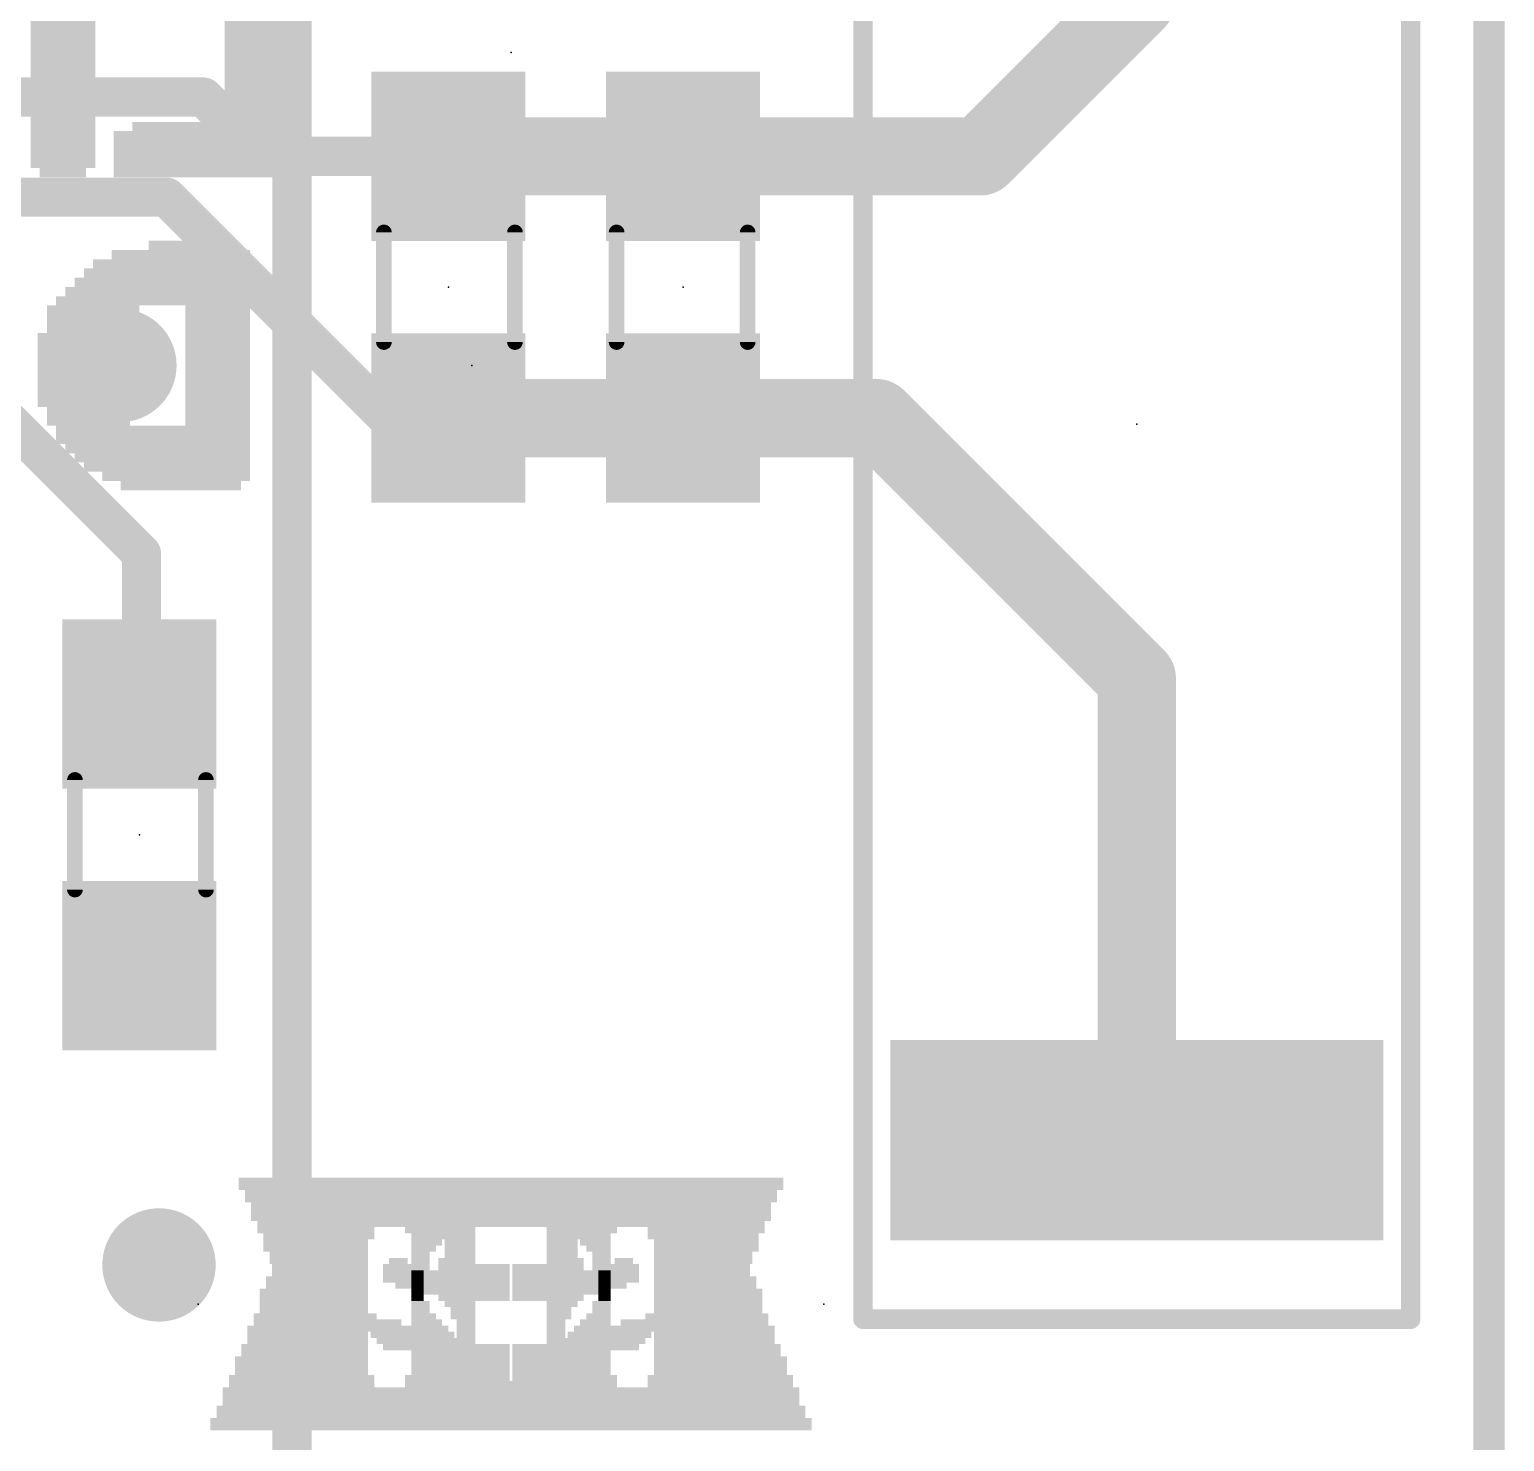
# Model space of a CAD drawing. Extents: x -27.9 to 58.7, y -19.6 to 25.5.
# Drawn here: x 15.92 to 25.5, y 6.22 to 15.39 of the extents above; entities that cross this region are included whole.
import ezdxf

# ---------------------------------------------------------------- set-up
doc = ezdxf.new("R2010")
doc.units = 0
for name, color, linetype in [('1', 12, 'CONTINUOUS'), ('16', 53, 'CONTINUOUS'), ('18', 110, 'CONTINUOUS'), ('20', 53, 'CONTINUOUS'), ('21', 41, 'CONTINUOUS'), ('22', 40, 'CONTINUOUS'), ('23', 53, 'CONTINUOUS'), ('24', 53, 'CONTINUOUS'), ('51', 53, 'CONTINUOUS')]:
    doc.layers.add(name, color=color, linetype=linetype)

# ---------------------------------------------------------------- blocks, each defined once
blk = doc.blocks.new('RECT')
blk.add_solid([(-0.5, -0.5), (0.5, -0.5), (-0.5, 0.5), (0.5, 0.5)])
blk = doc.blocks.new('ROUNDV')
at = {"const_width": 0.5}
blk.add_lwpolyline([(0, -0.25, 1), (0, 0.25, 1), (0, -0.25)], format="xyb", dxfattribs=at)

msp = doc.modelspace()

# ---------------------------------------------------------------- linework, layer by layer
at = {"layer": '1'}
for points, const_width in [([(17.6276, 25.4), (17.6276, 6.0198)], 0.254), ([(23.114, 15.582), (23.114, 17.477)], 0.508), ([(22.098, 14.566), (23.114, 15.582)], 0.508), ([(15.1266, 14.9516), (17.0524, 14.9516)], 0.254), ([(17.0524, 14.9516), (17.438, 14.566)], 0.254), ([(20.1676, 14.566), (18.6436, 14.566)], 0.508), ([(20.1676, 14.566), (22.098, 14.566)], 0.508), ([(17.438, 14.566), (18.6436, 14.566)], 0.254), ([(15.1266, 14.3016), (16.8134, 14.3016)], 0.254), ([(16.8134, 14.3016), (18.249, 12.866)], 0.254), ([(16.6506, 11.9856), (15.6346, 13.0016)], 0.254), ([(20.1676, 12.866), (18.6436, 12.866)], 0.508), ([(20.1676, 12.866), (21.424, 12.866)], 0.508), ([(21.424, 12.866), (23.114, 11.176)], 0.508), ([(18.249, 12.866), (18.6436, 12.866)], 0.254), ([(16.6506, 11.9856), (16.6506, 11.0236)], 0.254), ([(23.114, 11.176), (23.114, 8.177)], 0.508), ([(16.637, 11.01), (16.6506, 11.0236)], 0.254)]:
    msp.add_lwpolyline(points, dxfattribs=dict(at, const_width=const_width))
for points, const_width in [([(23.2038, 15.4922, 1), (23.0242, 15.6718)], 0.254), ([(22.987, 15.582, 1), (23.241, 15.582)], 0.254), ([(17.0973, 14.9965, 1), (17.0075, 14.9067)], 0.127), ([(17.0524, 14.8881, 1), (17.0524, 15.0151)], 0.127), ([(18.6436, 14.693, 1), (18.6436, 14.439)], 0.254), ([(20.1676, 14.693, 1), (20.1676, 14.439)], 0.254), ([(20.1676, 14.439, 1), (20.1676, 14.693)], 0.254), ([(22.0082, 14.6558, 1), (22.1878, 14.4762)], 0.254), ([(22.098, 14.439, 1), (22.098, 14.693)], 0.254), ([(17.438, 14.6295, 1), (17.438, 14.5025)], 0.127), ([(17.3931, 14.5211, 1), (17.4829, 14.6109)], 0.127), ([(18.6436, 14.5025, 1), (18.6436, 14.6295)], 0.127), ([(16.8583, 14.3465, 1), (16.7685, 14.2567)], 0.127), ([(16.8134, 14.2381, 1), (16.8134, 14.3651)], 0.127), ([(18.6436, 12.993, 1), (18.6436, 12.739)], 0.254), ([(20.1676, 12.993, 1), (20.1676, 12.739)], 0.254), ([(20.1676, 12.739, 1), (20.1676, 12.993)], 0.254), ([(21.5138, 12.9558, 1), (21.3342, 12.7762)], 0.254), ([(21.424, 12.739, 1), (21.424, 12.993)], 0.254), ([(18.249, 12.9295, 1), (18.249, 12.8025)], 0.127), ([(18.2041, 12.8211, 1), (18.2939, 12.9109)], 0.127), ([(18.6436, 12.8025, 1), (18.6436, 12.9295)], 0.127), ([(16.7141, 11.9856, 1), (16.5871, 11.9856)], 0.127), ([(16.6057, 11.9407, 1), (16.6955, 12.0305)], 0.127), ([(23.241, 11.176, 1), (22.987, 11.176)], 0.254), ([(23.0242, 11.0862, 1), (23.2038, 11.2658)], 0.254), ([(16.5921, 11.0549, 1), (16.6819, 10.9651)], 0.127), ([(16.6955, 10.9787, 1), (16.6057, 11.0685)], 0.127), ([(16.5871, 11.0236, 1), (16.7141, 11.0236)], 0.127), ([(22.987, 8.177, 1), (23.241, 8.177)], 0.254)]:
    msp.add_lwpolyline(points, format="xyb", dxfattribs=dict(at, const_width=const_width))
at = {"layer": '16', "const_width": 0.254}
msp.add_lwpolyline([(17.6276, 25.4), (17.6276, 6.0198)], dxfattribs=at)
at = {"layer": '20', "const_width": 0.2032}
msp.add_lwpolyline([(25.4, 0), (25.4, 25.4)], dxfattribs=at)
at = {"layer": '23'}
for p in [(18.6436, 13.716), (20.1676, 13.716), (23.114, 12.827), (16.637, 10.16), (17.018, 7.112)]:
    msp.add_point(p, dxfattribs=at)
at = {"layer": '24'}
for p in [(19.05, 15.24), (18.796, 13.208), (21.082, 7.112)]:
    msp.add_point(p, dxfattribs=at)
at = {"layer": '51'}
for points, const_width in [([(21.336, 18.6976), (21.336, 7.0136)], 0.127), ([(24.892, 7.0136), (24.892, 18.6976)], 0.127), ([(18.2246, 14.072), (18.2246, 13.36)], 0.1016), ([(19.0756, 14.072), (19.0756, 13.36)], 0.1016), ([(19.7356, 13.36), (19.7356, 14.072)], 0.1016), ([(20.5866, 13.36), (20.5866, 14.072)], 0.1016), ([(16.218, 10.516), (16.218, 9.804)], 0.1016), ([(17.069, 10.516), (17.069, 9.804)], 0.1016), ([(21.336, 7.0136), (24.892, 7.0136)], 0.127)]:
    msp.add_lwpolyline(points, dxfattribs=dict(at, const_width=const_width))
for points, const_width in [([(18.25, 14.072, 1), (18.1992, 14.072)], 0.0508), ([(19.101, 14.072, 1), (19.0502, 14.072)], 0.0508), ([(19.761, 14.072, 1), (19.7102, 14.072)], 0.0508), ([(20.612, 14.072, 1), (20.5612, 14.072)], 0.0508), ([(18.1992, 13.36, 1), (18.25, 13.36)], 0.0508), ([(19.0502, 13.36, 1), (19.101, 13.36)], 0.0508), ([(19.7102, 13.36, 1), (19.761, 13.36)], 0.0508), ([(20.5612, 13.36, 1), (20.612, 13.36)], 0.0508), ([(16.2434, 10.516, 1), (16.1926, 10.516)], 0.0508), ([(17.0944, 10.516, 1), (17.0436, 10.516)], 0.0508), ([(16.1926, 9.804, 1), (16.2434, 9.804)], 0.0508), ([(17.0436, 9.804, 1), (17.0944, 9.804)], 0.0508), ([(21.336, 7.0454, 1), (21.336, 6.9819)], 0.0635), ([(21.3043, 7.0136, 1), (21.3678, 7.0136)], 0.0635), ([(24.8603, 7.0136, 1), (24.9237, 7.0136)], 0.0635), ([(24.892, 6.9819, 1), (24.892, 7.0454)], 0.0635)]:
    msp.add_lwpolyline(points, format="xyb", dxfattribs=dict(at, const_width=const_width))

# ---------------------------------------------------------------- block references
at = {"layer": '1', "xscale": 1.1}
for p, rotation in [((18.6436, 14.566), 270), ((20.1676, 14.566), 90), ((18.6436, 12.866), 270), ((20.1676, 12.866), 90), ((16.637, 11.01), 270), ((16.637, 9.31), 270)]:
    msp.add_blockref('RECT', p, dxfattribs=dict(at, rotation=rotation))
at = {"layer": '1', "xscale": 1.3, "yscale": 3.2004, "rotation": 270}
msp.add_blockref('RECT', (23.114, 8.177), dxfattribs=at)
at = {"layer": '18', "xscale": 0.7366, "yscale": 0.7366}
for p in [(16.51, 13.208), (16.51, 13.208), (16.764, 7.366), (16.764, 7.366)]:
    msp.add_blockref('ROUNDV', p, dxfattribs=at)
at = {"layer": '21', "yscale": 0.04}
for p, xscale in [((19.258, 7.872), 3.12), ((19.278, 7.912), 3.08), ((19.218, 7.792), 3.12), ((19.198, 7.752), 3.08), ((19.238, 7.832), 3.08), ((19.178, 7.672), 3.12), ((19.198, 7.712), 3.08), ((17.838, 7.592), 0.52), ((17.818, 7.552), 0.48), ((17.918, 7.632), 0.6), ((19.558, 7.632), 2.28), ((18.678, 7.592), 0.28), ((18.698, 7.552), 0.24), ((19.558, 7.592), 0.36), ((19.578, 7.552), 0.24), ((20.318, 7.592), 0.76), ((20.298, 7.552), 0.72), ((17.758, 7.472), 0.44), ((17.798, 7.512), 0.44), ((18.718, 7.512), 0.2), ((18.718, 7.472), 0.2), ((19.598, 7.512), 0.2), ((19.618, 7.472), 0.16), ((20.318, 7.512), 0.68), ((20.318, 7.472), 0.68), ((17.738, 7.392), 0.48), ((17.758, 7.432), 0.44), ((18.318, 7.392), 0.12), ((18.698, 7.392), 0.24), ((18.718, 7.432), 0.2), ((19.638, 7.432), 0.12), ((19.638, 7.392), 0.12), ((20.298, 7.432), 0.64), ((20.298, 7.392), 0.64), ((17.718, 7.272), 0.52), ((17.718, 7.352), 0.44), ((17.718, 7.312), 0.44), ((18.338, 7.352), 0.24), ((18.518, 7.312), 0.6), ((18.518, 7.272), 0.6), ((18.698, 7.352), 0.24), ((19.178, 7.352), 0.24), ((19.198, 7.312), 0.28), ((19.218, 7.272), 0.32), ((19.638, 7.352), 0.12), ((19.658, 7.312), 0.08), ((19.658, 7.272), 0.08), ((20.278, 7.352), 0.6), ((20.278, 7.312), 0.6), ((20.278, 7.272), 0.6), ((17.698, 7.192), 0.56), ((17.718, 7.232), 0.52), ((18.558, 7.232), 0.52), ((18.638, 7.192), 0.36), ((19.218, 7.232), 0.32), ((19.198, 7.192), 0.28), ((19.658, 7.232), 0.08), ((19.658, 7.192), 0.08), ((20.258, 7.232), 0.56), ((20.258, 7.192), 0.56), ((17.718, 7.152), 0.6), ((17.718, 7.112), 0.6), ((17.758, 7.072), 0.68), ((18.698, 7.152), 0.24), ((18.718, 7.112), 0.2), ((18.738, 7.072), 0.16), ((19.198, 7.152), 0.28), ((19.638, 7.112), 0.12), ((19.638, 7.072), 0.12), ((19.658, 7.152), 0.08), ((20.238, 7.152), 0.52), ((20.238, 7.112), 0.52), ((20.238, 7.072), 0.52), ((17.778, 7.032), 0.8), ((17.858, 6.992), 0.96), ((18.738, 7.032), 0.16), ((18.758, 6.992), 0.12), ((19.598, 6.992), 0.2), ((19.618, 7.032), 0.16), ((20.238, 7.032), 0.52), ((20.218, 6.992), 0.48), ((17.878, 6.952), 1.08), ((17.678, 6.912), 0.68), ((18.298, 6.912), 0.32), ((18.758, 6.952), 0.12), ((18.758, 6.912), 0.12), ((19.558, 6.912), 0.28), ((19.578, 6.952), 0.24), ((20.218, 6.952), 0.48), ((20.198, 6.912), 0.44), ((17.618, 6.832), 0.64), ((17.618, 6.792), 0.64), ((17.658, 6.872), 0.64), ((18.318, 6.872), 0.28), ((18.318, 6.832), 0.2), ((18.758, 6.872), 0.12), ((18.758, 6.832), 0.12), ((18.758, 6.792), 0.12), ((19.378, 6.832), 0.64), ((19.378, 6.792), 0.64), ((19.498, 6.872), 0.4), ((20.198, 6.872), 0.44), ((20.198, 6.832), 0.44), ((20.178, 6.792), 0.4), ((17.598, 6.752), 0.68), ((17.618, 6.712), 0.72), ((18.738, 6.752), 0.16), ((18.738, 6.712), 0.16), ((19.378, 6.752), 0.64), ((19.378, 6.712), 0.64), ((20.178, 6.752), 0.4), ((20.158, 6.712), 0.36), ((17.638, 6.632), 0.84), ((17.678, 6.592), 0.92), ((17.638, 6.672), 0.76), ((18.678, 6.592), 0.36), ((18.698, 6.632), 0.24), ((18.718, 6.672), 0.2), ((19.378, 6.592), 0.72), ((19.378, 6.672), 0.64), ((19.398, 6.632), 0.68), ((20.138, 6.632), 0.4), ((20.118, 6.592), 0.36), ((20.158, 6.672), 0.36), ((18.738, 6.552), 3.12), ((18.718, 6.512), 3.08), ((18.698, 6.432), 3.12), ((18.718, 6.472), 3.08), ((18.658, 6.352), 3.12), ((18.638, 6.312), 3.08), ((18.678, 6.392), 3.08)]:
    msp.add_blockref('RECT', p, dxfattribs=dict(at, xscale=xscale))
at = {"layer": '22', "rotation": 180}
for p, xscale, yscale in [((16.14, 15.42), 0.42, 0.06), ((17.4, 15.42), 0.42, 0.06), ((16.14, 15.36), 0.42, 0.06), ((16.14, 15.3), 0.42, 0.06), ((17.4, 15.36), 0.42, 0.06), ((17.4, 15.3), 0.42, 0.06), ((16.14, 15.24), 0.42, 0.06), ((17.4, 15.24), 0.42, 0.06), ((16.14, 15.18), 0.42, 0.06), ((16.14, 15.12), 0.42, 0.06), ((17.4, 15.18), 0.42, 0.06), ((17.4, 15.12), 0.42, 0.06), ((16.14, 15.06), 0.42, 0.06), ((17.4, 15.06), 0.42, 0.06), ((16.14, 15), 0.42, 0.06), ((16.14, 14.94), 0.42, 0.06), ((17.4, 15), 0.42, 0.06), ((17.4, 14.94), 0.42, 0.06), ((16.14, 14.88), 0.42, 0.06), ((16.14, 14.82), 0.42, 0.06), ((17.4, 14.88), 0.42, 0.06), ((17.4, 14.82), 0.42, 0.06), ((16.14, 14.76), 0.42, 0.06), ((17.1, 14.76), 1.02, 0.06), ((16.14, 14.7), 0.42, 0.06), ((16.14, 14.64), 0.42, 0.06), ((17.04, 14.7), 1.14, 0.06), ((17.04, 14.64), 1.14, 0.06), ((16.14, 14.58), 0.42, 0.06), ((17.04, 14.58), 1.14, 0.06), ((16.14, 14.52), 0.42, 0.06), ((16.14, 14.46), 0.3, 0.06), ((17.04, 14.52), 1.14, 0.06), ((17.01, 14.46), 1.08, 0.06), ((16.966, 13.988), 0.54, 0.06), ((16.846, 13.868), 1.02, 0.06), ((16.906, 13.928), 0.9, 0.06), ((16.816, 13.808), 1.08, 0.06), ((16.756, 13.688), 1.2, 0.06), ((16.786, 13.748), 1.14, 0.06), ((16.726, 13.628), 1.26, 0.06), ((16.336, 13.568), 0.6, 0.06), ((16.276, 13.508), 0.48, 0.06), ((17.146, 13.568), 0.42, 0.06), ((17.146, 13.508), 0.42, 0.06), ((16.186, 13.388), 0.42, 0.06), ((16.246, 13.448), 0.42, 0.06), ((17.146, 13.448), 0.42, 0.06), ((17.146, 13.388), 0.42, 0.06), ((16.186, 13.328), 0.42, 0.06), ((17.146, 13.328), 0.42, 0.06), ((16.186, 13.268), 0.42, 0.06), ((16.186, 13.208), 0.42, 0.06), ((17.146, 13.268), 0.42, 0.06), ((17.146, 13.208), 0.42, 0.06), ((16.186, 13.148), 0.42, 0.06), ((17.146, 13.148), 0.42, 0.06), ((16.186, 13.088), 0.42, 0.06), ((16.186, 13.028), 0.42, 0.06), ((17.146, 13.088), 0.42, 0.06), ((17.146, 13.028), 0.42, 0.06), ((16.216, 12.968), 0.48, 0.06), ((16.276, 12.908), 0.48, 0.06), ((17.146, 12.968), 0.42, 0.06), ((17.146, 12.908), 0.42, 0.06), ((16.306, 12.848), 0.54, 0.06), ((17.146, 12.848), 0.42, 0.06), ((16.726, 12.788), 1.26, 0.06), ((16.726, 12.728), 1.26, 0.06), ((16.756, 12.668), 1.2, 0.06), ((16.786, 12.608), 1.14, 0.06), ((16.816, 12.548), 1.08, 0.06), ((16.876, 12.488), 0.96, 0.06), ((16.906, 12.428), 0.78, 0.06), ((18.822, 7.912), 3.08, 0.04), ((18.842, 7.872), 3.12, 0.04), ((18.862, 7.832), 3.08, 0.04), ((18.882, 7.792), 3.12, 0.04), ((18.902, 7.752), 3.08, 0.04), ((18.902, 7.712), 3.08, 0.04), ((18.922, 7.672), 3.12, 0.04), ((18.542, 7.632), 2.28, 0.04), ((17.782, 7.592), 0.76, 0.04), ((17.802, 7.552), 0.72, 0.04), ((18.542, 7.592), 0.36, 0.04), ((18.522, 7.552), 0.24, 0.04), ((19.422, 7.592), 0.28, 0.04), ((19.402, 7.552), 0.24, 0.04), ((20.182, 7.632), 0.6, 0.04), ((20.262, 7.592), 0.52, 0.04), ((20.282, 7.552), 0.48, 0.04), ((17.782, 7.512), 0.68, 0.04), ((17.782, 7.472), 0.68, 0.04), ((18.502, 7.512), 0.2, 0.04), ((18.482, 7.472), 0.16, 0.04), ((19.382, 7.512), 0.2, 0.04), ((19.382, 7.472), 0.2, 0.04), ((20.302, 7.512), 0.44, 0.04), ((20.342, 7.472), 0.44, 0.04), ((17.802, 7.432), 0.64, 0.04), ((17.802, 7.392), 0.64, 0.04), ((18.462, 7.432), 0.12, 0.04), ((18.462, 7.392), 0.12, 0.04), ((19.382, 7.432), 0.2, 0.04), ((19.402, 7.392), 0.24, 0.04), ((19.782, 7.392), 0.12, 0.04), ((20.342, 7.432), 0.44, 0.04), ((20.362, 7.392), 0.48, 0.04), ((17.822, 7.352), 0.6, 0.04), ((17.822, 7.312), 0.6, 0.04), ((17.822, 7.272), 0.6, 0.04), ((18.462, 7.352), 0.12, 0.04), ((18.442, 7.312), 0.08, 0.04), ((18.442, 7.272), 0.08, 0.04), ((18.882, 7.272), 0.32, 0.04), ((18.902, 7.312), 0.28, 0.04), ((18.922, 7.352), 0.24, 0.04), ((19.402, 7.352), 0.24, 0.04), ((19.582, 7.312), 0.6, 0.04), ((19.582, 7.272), 0.6, 0.04), ((19.762, 7.352), 0.24, 0.04), ((20.382, 7.272), 0.52, 0.04), ((20.382, 7.352), 0.44, 0.04), ((20.382, 7.312), 0.44, 0.04), ((17.842, 7.232), 0.56, 0.04), ((17.842, 7.192), 0.56, 0.04), ((18.442, 7.232), 0.08, 0.04), ((18.442, 7.192), 0.08, 0.04), ((18.882, 7.232), 0.32, 0.04), ((18.902, 7.192), 0.28, 0.04), ((19.542, 7.232), 0.52, 0.04), ((19.462, 7.192), 0.36, 0.04), ((20.382, 7.232), 0.52, 0.04), ((20.402, 7.192), 0.56, 0.04), ((17.862, 7.152), 0.52, 0.04), ((17.862, 7.112), 0.52, 0.04), ((17.862, 7.072), 0.52, 0.04), ((18.442, 7.152), 0.08, 0.04), ((18.462, 7.112), 0.12, 0.04), ((18.462, 7.072), 0.12, 0.04), ((18.902, 7.152), 0.28, 0.04), ((19.402, 7.152), 0.24, 0.04), ((19.382, 7.112), 0.2, 0.04), ((19.362, 7.072), 0.16, 0.04), ((20.342, 7.072), 0.68, 0.04), ((20.382, 7.152), 0.6, 0.04), ((20.382, 7.112), 0.6, 0.04), ((17.862, 7.032), 0.52, 0.04), ((17.882, 6.992), 0.48, 0.04), ((18.482, 7.032), 0.16, 0.04), ((18.502, 6.992), 0.2, 0.04), ((19.362, 7.032), 0.16, 0.04), ((19.342, 6.992), 0.12, 0.04), ((20.242, 6.992), 0.96, 0.04), ((20.322, 7.032), 0.8, 0.04), ((17.882, 6.952), 0.48, 0.04), ((17.902, 6.912), 0.44, 0.04), ((18.522, 6.952), 0.24, 0.04), ((18.542, 6.912), 0.28, 0.04), ((19.342, 6.952), 0.12, 0.04), ((19.342, 6.912), 0.12, 0.04), ((19.802, 6.912), 0.32, 0.04), ((20.222, 6.952), 1.08, 0.04), ((20.422, 6.912), 0.68, 0.04), ((17.902, 6.872), 0.44, 0.04), ((17.902, 6.832), 0.44, 0.04), ((17.922, 6.792), 0.4, 0.04), ((18.602, 6.872), 0.4, 0.04), ((18.722, 6.832), 0.64, 0.04), ((18.722, 6.792), 0.64, 0.04), ((19.342, 6.872), 0.12, 0.04), ((19.342, 6.832), 0.12, 0.04), ((19.342, 6.792), 0.12, 0.04), ((19.782, 6.872), 0.28, 0.04), ((19.782, 6.832), 0.2, 0.04), ((20.442, 6.872), 0.64, 0.04), ((20.482, 6.832), 0.64, 0.04), ((20.482, 6.792), 0.64, 0.04), ((17.922, 6.752), 0.4, 0.04), ((17.942, 6.712), 0.36, 0.04), ((18.722, 6.752), 0.64, 0.04), ((18.722, 6.712), 0.64, 0.04), ((19.362, 6.752), 0.16, 0.04), ((19.362, 6.712), 0.16, 0.04), ((20.482, 6.712), 0.72, 0.04), ((20.502, 6.752), 0.68, 0.04), ((17.942, 6.672), 0.36, 0.04), ((17.962, 6.632), 0.4, 0.04), ((17.982, 6.592), 0.36, 0.04), ((18.702, 6.632), 0.68, 0.04), ((18.722, 6.592), 0.72, 0.04), ((18.722, 6.672), 0.64, 0.04), ((19.422, 6.592), 0.36, 0.04), ((19.382, 6.672), 0.2, 0.04), ((19.402, 6.632), 0.24, 0.04), ((20.422, 6.592), 0.92, 0.04), ((20.462, 6.632), 0.84, 0.04), ((20.462, 6.672), 0.76, 0.04), ((19.362, 6.552), 3.12, 0.04), ((19.382, 6.512), 3.08, 0.04), ((19.382, 6.472), 3.08, 0.04), ((19.402, 6.432), 3.12, 0.04), ((19.422, 6.392), 3.08, 0.04), ((19.442, 6.352), 3.12, 0.04), ((19.462, 6.312), 3.08, 0.04)]:
    msp.add_blockref('RECT', p, dxfattribs=dict(at, xscale=xscale, yscale=yscale))
at = {"layer": '51', "xscale": 0.5001, "yscale": 0.95}
for p, rotation in [((18.6487, 14.3041), 270), ((20.1625, 14.2963), 90), ((18.6487, 13.1357), 270), ((20.1625, 13.1279), 90), ((16.6421, 10.7482), 270), ((16.6421, 9.5798), 270)]:
    msp.add_blockref('RECT', p, dxfattribs=dict(at, rotation=rotation))

doc.saveas('drawing.dxf')
